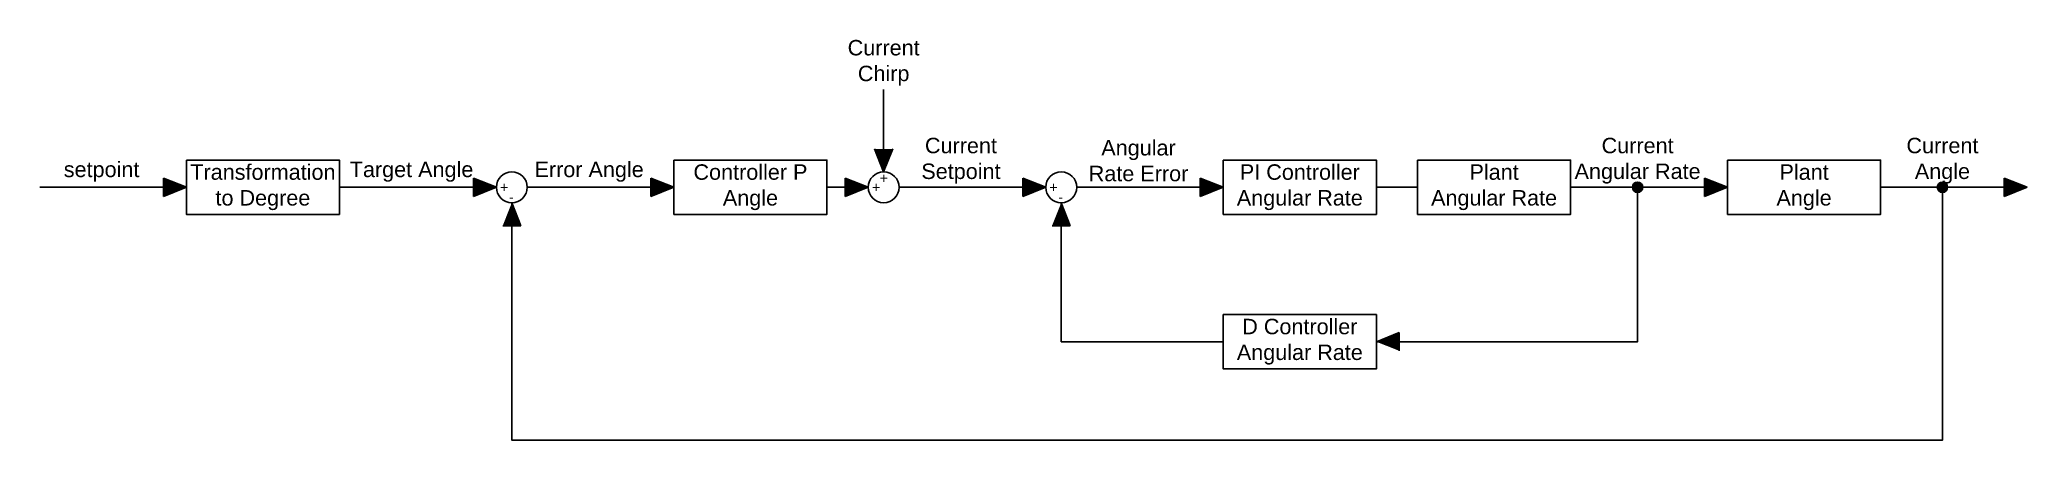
# Model space of a CAD drawing. Header units: millimetres. Extents: x -3551 to 6266, y -21610 to -5363.
# Drawn here: x -3378 to 6266, y -21610 to -19665 of the extents above.
import ezdxf

# ---------------------------------------------------------------- set-up
doc = ezdxf.new("R2010")
doc.units = ezdxf.units.MM
doc.styles.get("Standard").update_dxf_attribs({"font": 'arial.ttf'})

msp = doc.modelspace()

# ---------------------------------------------------------------- hatches: boundary and pattern name
h = msp.add_hatch(color=256)
h.dxf.hatch_style = 1
h.paths.add_polyline_path([(761.5, -20195.2), (717.2, -20195.2), (717.2, -20306.7)])
h.paths.add_polyline_path([(717.2, -20306.7), (717.2, -20195.2), (673, -20195.2)])
h = msp.add_hatch(color=256)
h.dxf.hatch_style = 1
h.paths.add_polyline_path([(-2777.6, -20337.5), (-2777.6, -20381.7), (-2666.1, -20381.7)])
h.paths.add_polyline_path([(-2666.1, -20381.7), (-2777.6, -20381.7), (-2777.6, -20426)])
h = msp.add_hatch(color=256)
h.dxf.hatch_style = 1
h.paths.add_polyline_path([(-1273.5, -20337.5), (-1273.5, -20381.7), (-1161.9, -20381.7)])
h.paths.add_polyline_path([(-1161.9, -20381.7), (-1273.5, -20381.7), (-1273.5, -20426)])
h = msp.add_hatch(color=256)
h.dxf.hatch_style = 1
h.paths.add_polyline_path([(-411.9, -20337.5), (-411.9, -20381.7), (-300.4, -20381.7)])
h.paths.add_polyline_path([(-300.4, -20381.7), (-411.9, -20381.7), (-411.9, -20426)])
h = msp.add_hatch(color=256)
h.dxf.hatch_style = 1
h.paths.add_polyline_path([(530.7, -20337.5), (530.7, -20381.7), (642.2, -20381.7)])
h.paths.add_polyline_path([(642.2, -20381.7), (530.7, -20381.7), (530.7, -20426)])
h = msp.add_hatch(color=256)
h.dxf.hatch_style = 1
h.paths.add_polyline_path([(1392.2, -20337.5), (1392.2, -20381.7), (1503.8, -20381.7)])
h.paths.add_polyline_path([(1503.8, -20381.7), (1392.2, -20381.7), (1392.2, -20426)])
h = msp.add_hatch(color=256)
h.dxf.hatch_style = 1
h.paths.add_polyline_path([(2253.8, -20337.5), (2253.8, -20381.7), (2365.3, -20381.7)])
h.paths.add_polyline_path([(2365.3, -20381.7), (2253.8, -20381.7), (2253.8, -20426)])
h = msp.add_hatch(color=256)
h.dxf.hatch_style = 1
h.paths.add_polyline_path([(4700.5, -20337.5), (4700.5, -20381.7), (4812.1, -20381.7)])
h.paths.add_polyline_path([(4812.1, -20381.7), (4700.5, -20381.7), (4700.5, -20426)])
h = msp.add_hatch(color=256)
h.dxf.hatch_style = 1
h.paths.add_polyline_path([(6154.7, -20337.5), (6154.7, -20381.7), (6266.2, -20381.7)])
h.paths.add_polyline_path([(6266.2, -20381.7), (6154.7, -20381.7), (6154.7, -20426)])
h = msp.add_hatch(color=256)
h.dxf.hatch_style = 1
h.paths.add_polyline_path([(4350.5, -20381.7), (4400.5, -20381.7, 1)])
h.paths.add_polyline_path([(4375.5, -20381.7), (4350.5, -20381.7, 0.414214), (4375.5, -20406.7)])
h.paths.add_polyline_path([(4400.5, -20381.7), (4375.5, -20381.7), (4375.5, -20406.7, 0.414214)])
h = msp.add_hatch(color=256)
h.dxf.hatch_style = 1
h.paths.add_polyline_path([(5829.7, -20381.7), (5879.7, -20381.7, 1)])
h.paths.add_polyline_path([(5854.7, -20381.7), (5829.7, -20381.7, 0.414214), (5854.7, -20406.7)])
h.paths.add_polyline_path([(5879.7, -20381.7), (5854.7, -20381.7), (5854.7, -20406.7, 0.414214)])
h = msp.add_hatch(color=256)
h.dxf.hatch_style = 1
h.paths.add_polyline_path([(-1131.2, -20568.3), (-1086.9, -20568.3), (-1086.9, -20456.7)])
h.paths.add_polyline_path([(-1086.9, -20456.7), (-1086.9, -20568.3), (-1042.7, -20568.3)])
h = msp.add_hatch(color=256)
h.dxf.hatch_style = 1
h.paths.add_polyline_path([(1534.5, -20568.3), (1578.8, -20568.3), (1578.8, -20456.7)])
h.paths.add_polyline_path([(1578.8, -20456.7), (1578.8, -20568.3), (1623, -20568.3)])
h = msp.add_hatch(color=256)
h.dxf.hatch_style = 1
h.paths.add_polyline_path([(3219.4, -21176), (3219.4, -21131.7), (3107.9, -21131.7)])
h.paths.add_polyline_path([(3107.9, -21131.7), (3219.4, -21131.7), (3219.4, -21087.5)])

# ---------------------------------------------------------------- linework, layer by layer
for points in [[(717.2, -20306.7), (717.2, -19906.7)], [(717.2, -20306.7), (673, -20195.2)], [(717.2, -20306.7), (761.5, -20195.2)], [(-2666.1, -20381.7), (-2777.6, -20337.5)], [(-2777.6, -20426), (-2777.6, -20337.5)], [(-1161.9, -20381.7), (-1273.5, -20337.5)], [(-1273.5, -20426), (-1273.5, -20337.5)], [(-411.9, -20426), (-411.9, -20337.5)], [(-300.4, -20381.7), (-411.9, -20337.5)], [(530.7, -20426), (530.7, -20337.5)], [(642.2, -20381.7), (530.7, -20337.5)], [(1392.2, -20426), (1392.2, -20337.5)], [(1503.8, -20381.7), (1392.2, -20337.5)], [(2253.8, -20426), (2253.8, -20337.5)], [(2365.3, -20381.7), (2253.8, -20337.5)], [(4700.5, -20426), (4700.5, -20337.5)], [(4812.1, -20381.7), (4700.5, -20337.5)], [(6154.7, -20426), (6154.7, -20337.5)], [(6266.2, -20381.7), (6154.7, -20337.5)], [(-3377.6, -20381.7), (-2777.6, -20381.7)], [(-2666.1, -20381.7), (-2777.6, -20426)], [(-1923.5, -20381.7), (-1273.5, -20381.7)], [(-1161.9, -20381.7), (-1273.5, -20426)], [(5854.7, -20381.7), (5854.7, -21610.1), (-1086.9, -21610.1), (-1086.9, -20456.7)], [(-1011.9, -20381.7), (-411.9, -20381.7)], [(-300.4, -20381.7), (-411.9, -20426)], [(642.2, -20381.7), (442.2, -20381.7)], [(642.2, -20381.7), (530.7, -20426)], [(792.2, -20381.7), (1392.2, -20381.7)], [(1503.8, -20381.7), (1392.2, -20426)], [(1653.8, -20381.7), (2253.8, -20381.7)], [(2365.3, -20381.7), (2253.8, -20426)], [(3107.9, -20381.7), (3307.9, -20381.7)], [(4375.5, -20381.7), (4375.5, -21131.7), (3107.9, -21131.7)], [(4050.5, -20381.7), (4700.5, -20381.7)], [(4812.1, -20381.7), (4700.5, -20426)], [(5554.7, -20381.7), (6154.7, -20381.7)], [(6266.2, -20381.7), (6154.7, -20426)], [(-1086.9, -20456.7), (-1042.7, -20568.3)], [(2365.3, -21131.7), (1578.8, -21131.7), (1578.8, -20454.1)], [(1578.8, -20456.7), (1623, -20568.3)], [(-1042.7, -20568.3), (-1131.2, -20568.3)], [(1623, -20568.3), (1534.5, -20568.3)], [(3107.9, -21131.7), (3219.4, -21087.5)], [(3219.4, -21087.5), (3219.4, -21176)]]:
    msp.add_lwpolyline(points)
for points in [[(-2666.1, -20249.7), (-1923.5, -20249.7), (-1923.5, -20513.7), (-2666.1, -20513.7)], [(-300.4, -20249.7), (442.2, -20249.7), (442.2, -20513.7), (-300.4, -20513.7)], [(2365.3, -20249.7), (3107.9, -20249.7), (3107.9, -20513.7), (2365.3, -20513.7)], [(3307.9, -20249.7), (4050.5, -20249.7), (4050.5, -20513.7), (3307.9, -20513.7)], [(4812.1, -20249.7), (5554.7, -20249.7), (5554.7, -20513.7), (4812.1, -20513.7)], [(2365.3, -20999.7), (3107.9, -20999.7), (3107.9, -21263.7), (2365.3, -21263.7)]]:
    msp.add_lwpolyline(points, close=True)
for centre, radius in [((-1086.9, -20381.7), 75), ((717.2, -20381.7), 75), ((1578.8, -20381.7), 75), ((4375.5, -20381.7), 25), ((5854.7, -20381.7), 25)]:
    msp.add_circle(centre, radius)

# ---------------------------------------------------------------- texts
at = {"attachment_point": 5}
for s, width, insert, char_height in [('Current\\PChirp', 349.352, (717.2, -19777.9), 75), ('Current\\PSetpoint', 682.208, (1092.2, -20252.9), 75), ('Angular\\PRate Error', 682.208, (1953.8, -20252.9), 75), ('Current Angular Rate', 682.208, (4375.5, -20252.9), 75), ('Current \\PAngle', 682.208, (5854.7, -20252.9), 75), ('setpoint', 682.208, (-3077.6, -20306.3), 75), ('Transformation to Degree', 682.208, (-2294.8, -20381.7), 75), ('Target Angle', 682.208, (-1573.5, -20306.3), 75), ('Error Angle', 682.208, (-711.9, -20306.3), 75), ('Controller P\\PAngle', 682.208, (70.9, -20381.7), 75), ('+', 223.634, (718.7, -20336.9), 50), ('PI Controller Angular Rate', 682.208, (2736.6, -20381.7), 75), ('Plant\\PAngular Rate', 682.208, (3679.2, -20381.7), 75), ('Plant\\PAngle', 682.208, (5183.4, -20381.7), 75), ('+', 223.634, (-1123.8, -20381.7), 50), ('-', 223.634, (-1089.5, -20429.1), 50), ('+', 223.634, (680.3, -20381.7), 50), ('+', 223.634, (1541.9, -20381.7), 50), ('-', 223.634, (1576.2, -20429.1), 50), ('D Controller Angular Rate', 682.208, (2736.6, -21131.7), 75)]:
    msp.add_mtext_dynamic_manual_height_columns(s, width=width, gutter_width=12.5, heights=[0], dxfattribs=dict(at, insert=insert, char_height=char_height))

doc.saveas('drawing.dxf')
